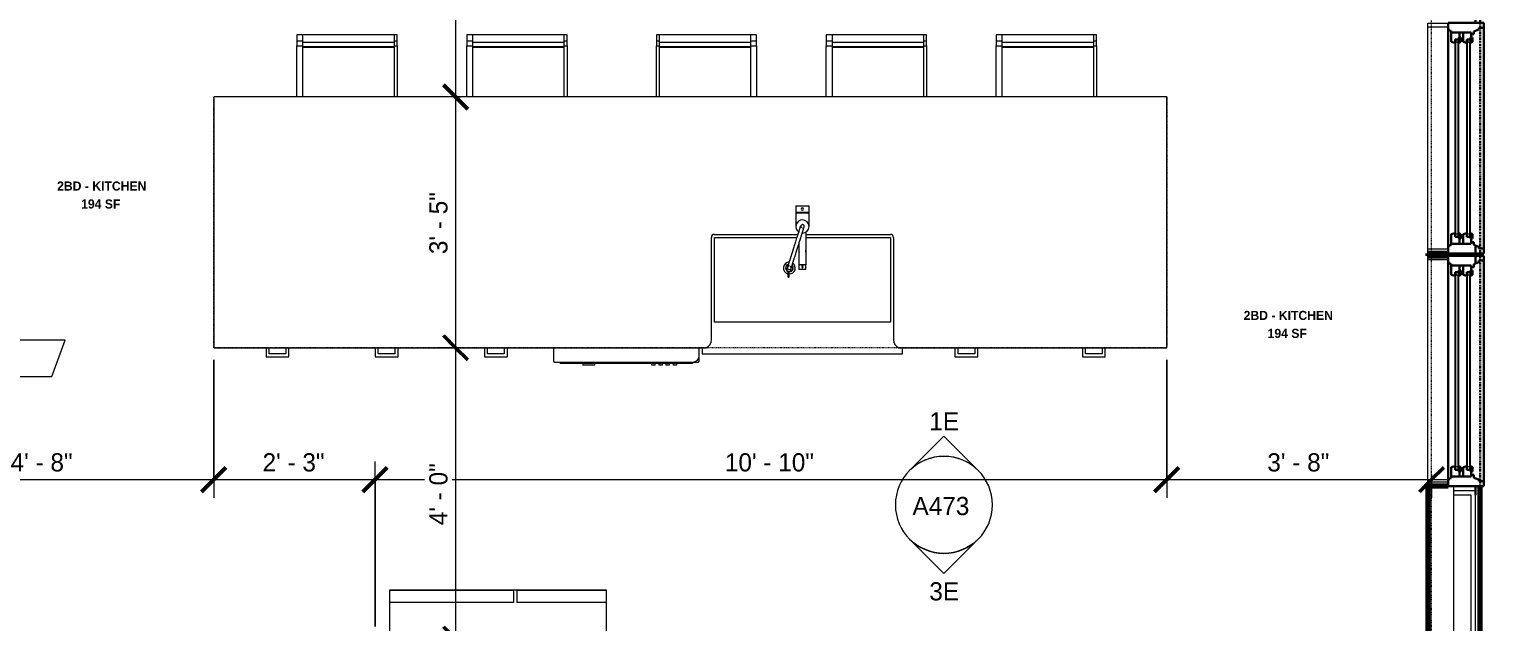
# Model space of a CAD drawing. Header units: inches. Extents: x 2071 to 4741, y -19 to 12114.
# Drawn here: x 4473.9 to 4713.6, y 10604.6 to 10702.4 of the extents above; entities that cross this region are included whole.
import ezdxf

# ---------------------------------------------------------------- set-up
doc = ezdxf.new("R2010")
doc.units = ezdxf.units.IN
doc.header["$MEASUREMENT"] = 0
doc.linetypes.add('Dash 3_32_', pattern=[0.1875, 0.09375, -0.09375])
doc.linetypes.add('Double Dash 3_8_', pattern=[1, 0.375, -0.125, 0.125, -0.125, 0.125, -0.125])
for name, color, linetype, lineweight in [('0-4', 10, 'Double Dash 3_8_', 30), ('0-6', 130, 'Continuous', 5), ('0-7', 50, 'Continuous', 9), ('A-ANNO-DIMS', 211, 'Continuous', 9), ('A-ANNO-DIMS-32', 211, 'Continuous', 9), ('A-AREA-IDEN', 2, 'Continuous', 9), ('A-DETL-1', 90, 'Dash 3_32_', 18), ('A-GLAZ-1', 10, 'Continuous', 30), ('A-GLAZ-2', 50, 'Continuous', 9), ('A-WALL', 113, 'Continuous', 18), ('A-WALL-1', 7, 'Continuous', 70), ('A-WALL-2', 250, 'Continuous', 18), ('A-WALL-IDEN', 211, 'Continuous', 9), ('C-PROP-LINE-1', 10, 'Double Dash 3_8_', 30), ('G-ANNO-SYMB-2', 111, 'Continuous', 9), ('I-FURN', 30, 'Continuous', 9), ('P-SANR-FIXT', 6, 'Continuous', 9), ('Q-CASE', 31, 'Continuous', 9), ('Q-SPCQ', 91, 'Continuous', 9)]:
    doc.layers.add(name, color=color, linetype=linetype, lineweight=lineweight)
doc.styles.add('Century Gothic', font='ufonts.com_century-gothic.ttf', dxfattribs={"height": 3})
doc.styles.add('Century Gothic_B_1', font='GOTHICB.TTF', dxfattribs={"height": 1.5})
doc.dimstyles.new('OD_1__HACK', dxfattribs={"dimscale": 12, "dimtxt": 3.132505, "dimasz": 0.333333, "dimexe": 0.25, "dimexo": 0.166667, "dimgap": 0.041667, "dimtad": 1, "dimdec": 0, "dimzin": 3, "dimdsep": 46, "dimlunit": 4, "dimtxsty": 'Century Gothic', "dimblk1": 'OBLIQUE', "dimblk2": 'OBLIQUE', "dimsah": 1, "dimcen": 0.09, "dimdle": 0.25, "dimazin": 0, "dimtfac": 1, "dimtdec": 4, "dimtix": 1, "dimtmove": 0, "dimatfit": 3, "dimfxl": 1, "dimtvp": 1, "dimtfill": 1, "dimfrac": 2, "dimtolj": 1, "dimtzin": 0, "dimarcsym": 2})

# ---------------------------------------------------------------- blocks, each defined once
blk = doc.blocks.new('Window-Double_Hung-Andersen-400_Series-Tilt_Wash - DOUBLE HUNG - COTTAGE - 1ST FLOOR-2889437-1ST FLOOR - 2BD B - ADA TYPE B')
at = {"layer": 'A-GLAZ-1'}
for p, q in [((-19.01, 0.94), (19.01, 0.94)), ((-19.01, -4.94), (-19.01, 0.94)), ((-17.67, 0.66), (-18, 0.94)), ((-17.67, 0.66), (-17.67, 0.44)), ((-17.67, 0.44), (-15.86, 0.44)), ((-17.42, -2.87), (-17.42, 0.44)), ((-15.86, 0.44), (-15.7, -0.19)), ((15.86, 0.44), (15.7, -0.19)), ((17.67, 0.44), (15.86, 0.44)), ((17.42, -2.87), (17.42, 0.44)), ((17.67, 0.66), (18, 0.94)), ((17.67, 0.66), (17.67, 0.44)), ((19.01, 0.94), (19.01, -4.94)), ((-17.42, -0.94), (-16.57, -0.94)), ((-17.42, -1.5), (-15.86, -1.5)), ((-16.57, -0.81), (-16.57, -1.16)), ((-15.7, -0.81), (-16.57, -0.81)), ((-15.86, -1.16), (-16.57, -1.16)), ((-16.29, -0.81), (-16.29, -0.19)), ((-15.7, -0.19), (-16.29, -0.19)), ((-16.29, -2.75), (-16.29, -2.13)), ((-15.7, -2.13), (-16.29, -2.13)), ((-15.86, -1.16), (-15.7, -0.81)), ((-15.86, -1.5), (-15.7, -2.13)), ((15.7, -0.19), (16.29, -0.19)), ((15.86, -1.16), (15.7, -0.81)), ((15.7, -0.81), (16.57, -0.81)), ((15.86, -1.5), (15.7, -2.13)), ((15.7, -2.13), (16.29, -2.13)), ((15.86, -1.16), (16.57, -1.16)), ((17.42, -1.5), (15.86, -1.5)), ((16.29, -0.81), (16.29, -0.19)), ((16.29, -2.75), (16.29, -2.13)), ((16.57, -0.81), (16.57, -1.16)), ((17.42, -0.94), (16.57, -0.94)), ((-19.01, -3.56), (-20.51, -3.56)), ((-18.2, -4.13), (-17.92, -4.13)), ((-18.2, -4.94), (-18.2, -4.13)), ((-17.92, -4.13), (-17.61, -3.31)), ((-17.61, -3.31), (-17.14, -3.31)), ((-17.42, -2.87), (-16.57, -2.87)), ((-17.14, -3.31), (-17.14, -2.87)), ((-16.57, -2.75), (-16.57, -3.09)), ((-15.7, -2.75), (-16.57, -2.75)), ((-15.86, -3.09), (-16.57, -3.09)), ((-15.86, -3.09), (-15.7, -2.75)), ((15.86, -3.09), (15.7, -2.75)), ((15.7, -2.75), (16.57, -2.75)), ((15.86, -3.09), (16.57, -3.09)), ((16.57, -2.75), (16.57, -3.09)), ((17.42, -2.87), (16.57, -2.87)), ((17.14, -3.31), (17.14, -2.87)), ((17.61, -3.31), (17.14, -3.31)), ((17.92, -4.13), (17.61, -3.31)), ((18.2, -4.13), (17.92, -4.13)), ((18.2, -4.94), (18.2, -4.13)), ((19.01, -3.56), (20.51, -3.56)), ((19.01, -4.94), (-19.01, -4.94))]:
    blk.add_line(p, q, dxfattribs=at)
at = {"layer": 'A-GLAZ-2'}
for p, q in [((-18.95, 4.31), (18.95, 4.31)), ((-18.95, 0.94), (-18.95, 4.31)), ((-18.32, 0.94), (-18.32, 4.31)), ((18.32, 0.94), (18.32, 4.31)), ((18.95, 4.31), (18.95, 0.94)), ((18.95, 0.94), (-18.95, 0.94)), ((-16.29, -0.31), (-15.7, -0.31)), ((-16.29, -0.69), (-15.7, -0.69)), ((-16.29, -2.25), (-15.7, -2.25)), ((-15.82, -0.69), (-15.82, -0.31)), ((-15.82, -2.63), (-15.82, -2.25)), ((-15.7, -0.19), (15.7, -0.19)), ((-15.7, -0.31), (15.7, -0.31)), ((-15.7, -0.69), (15.7, -0.69)), ((-15.7, -0.81), (15.7, -0.81)), ((-15.7, -2.13), (15.7, -2.13)), ((-15.7, -2.25), (15.7, -2.25)), ((16.29, -0.31), (15.7, -0.31)), ((16.29, -0.69), (15.7, -0.69)), ((16.29, -2.25), (15.7, -2.25)), ((15.82, -0.69), (15.82, -0.31)), ((15.82, -2.63), (15.82, -2.25)), ((-16.29, -2.63), (-15.7, -2.63)), ((-15.7, -2.63), (15.7, -2.63)), ((-15.7, -2.75), (15.7, -2.75)), ((16.29, -2.63), (15.7, -2.63))]:
    blk.add_line(p, q, dxfattribs=at)
blk = doc.blocks.new('Family - ___-2835903-1ST FLOOR - 2BD B - ADA TYPE B')
at = {"layer": 'C-PROP-LINE-1'}
blk.add_line((-2096.82, 10411.54), (-2096.82, 10822.49), dxfattribs=at)
blk = doc.blocks.new('CTR - 1st Phase - Shell_rvt-8-1ST FLOOR - 2BD B - ADA TYPE B')
at = {"layer": 'A-WALL-1'}
for p, q in [((-2102.07, 10665.39), (-2105.45, 10665.39)), ((-2105.45, 10665.39), (-2105.45, 10665.01)), ((-2105.45, 10665.01), (-2102.07, 10665.01)), ((-2096.82, 10665.01), (-2096.82, 10665.39)), ((-2102.07, 10626.99), (-2105.45, 10626.99)), ((-2105.45, 10626.99), (-2105.45, 10570.86)), ((-2096.82, 10511.41), (-2096.82, 10626.99))]:
    blk.add_line(p, q, dxfattribs=at)
at = {"layer": 'A-WALL-2'}
for p, q in [((-2105.45, 10665.39), (-2105.45, 10665.45)), ((-2105.45, 10664.95), (-2105.45, 10665.01)), ((-2101.14, 10665.01), (-2101.14, 10665.39)), ((-2105.45, 10626.99), (-2105.45, 10627.05)), ((-2101.14, 10626.24), (-2101.14, 10626.99)), ((-2097.57, 10626.24), (-2101.14, 10626.24)), ((-2101.14, 10625.49), (-2101.14, 10626.24)), ((-2098.32, 10625.49), (-2101.14, 10625.49)), ((-2101.14, 10570.86), (-2101.14, 10625.49)), ((-2098.32, 10570.86), (-2098.32, 10625.49)), ((-2097.57, 10512.16), (-2097.57, 10626.24))]:
    blk.add_line(p, q, dxfattribs=at)
at = {"layer": '0-4'}
blk.add_blockref('Family - ___-2835903-1ST FLOOR - 2BD B - ADA TYPE B', (0, 0), dxfattribs=at)
at = {"layer": '0-7', "rotation": 89.99999999999882}
for p in [(-2101.14, 10684.4), (-2101.14, 10646)]:
    blk.add_blockref('Window-Double_Hung-Andersen-400_Series-Tilt_Wash - DOUBLE HUNG - COTTAGE - 1ST FLOOR-2889437-1ST FLOOR - 2BD B - ADA TYPE B', p, dxfattribs=at)
blk = doc.blocks.new('Refrigerator_-_Side-by-Side_6047 - 36_ X 30_-345559-1ST FLOOR - 2BD B - ADA TYPE B')
at = {"layer": 'Q-SPCQ'}
for p, q in [((17.87, 14.42), (-17.88, 14.42)), ((-17.88, 14.42), (-17.88, -15.58)), ((17.87, -15.58), (17.87, 14.42)), ((-17.88, -13.58), (-3.13, -13.58)), ((-17.88, -13.58), (-17.88, -15.58)), ((-3.13, -15.58), (-3.13, -13.58)), ((-2.63, -13.58), (17.87, -13.58)), ((-2.63, -13.58), (-2.63, -15.58)), ((17.87, -15.58), (17.87, -13.58)), ((-17.88, -15.58), (17.87, -15.58)), ((-3.13, -15.58), (-17.88, -15.58)), ((17.87, -15.58), (-2.63, -15.58))]:
    blk.add_line(p, q, dxfattribs=at)
blk = doc.blocks.new('Dishwasher_15404 - 34_ counter-547918-1ST FLOOR - 2BD B - ADA TYPE B')
at = {"layer": 'Q-SPCQ'}
for p, q in [((25.8, 24), (24.5, 24)), ((26.68, 24), (25.8, 24)), ((26.87, 22.93), (26.87, 23.8)), ((26.87, 0.2), (26.87, 22.93)), ((26.87, 22.91), (27.12, 22.91)), ((27.12, 22.91), (27.12, 1.09)), ((27.37, 20.28), (27.12, 20.28)), ((27.12, 19.69), (27.37, 19.69)), ((27.37, 20.28), (27.37, 19.69)), ((27.37, 19.1), (27.12, 19.1)), ((27.12, 18.51), (27.37, 18.51)), ((27.37, 17.92), (27.12, 17.92)), ((27.12, 17.33), (27.37, 17.33)), ((27.37, 19.1), (27.37, 18.51)), ((27.37, 17.92), (27.37, 17.33)), ((27.37, 16.74), (27.12, 16.74)), ((27.12, 16.15), (27.37, 16.15)), ((27.37, 16.74), (27.37, 16.15)), ((27.37, 6.79), (27.12, 6.79)), ((27.12, 4.82), (27.37, 4.82)), ((27.37, 6.79), (27.37, 5.81)), ((27.37, 5.81), (27.37, 4.82)), ((26.87, 1.09), (27.12, 1.09)), ((24.5, 0), (26.68, 0))]:
    blk.add_line(p, q, dxfattribs=at)
for centre, radius, start, end in [((25.8, 22.93), 1.07, 360, 90), ((26.68, 23.8), 0.197, 0, 90), ((26.68, 0.2), 0.197, 270, 360), ((26.68, 0.2), 0.197, 285, 345)]:
    blk.add_arc(centre, radius, start, end, dxfattribs=at)
blk = doc.blocks.new('Bar_Stool_6722_1_ - Bar_Stool_6722_1_-1229311-1ST FLOOR - 2BD B - ADA TYPE B')
at = {"layer": 'I-FURN'}
for p, q in [((0, 1.78), (0, 10.22)), ((1, 2.03), (1, 10.22)), ((16, 10.22), (16, 2.03)), ((16.5, 10.22), (16.5, 1.78)), ((1, 1.78), (0, 1.78)), ((0, 1.78), (0, 0.98)), ((1, 0.98), (0, 0.98)), ((0, 0.98), (0, 0)), ((1, 1.91), (1, 2.03)), ((16, 2.03), (1, 2.03)), ((1, 1.24), (1, 1.91)), ((16, 1.91), (1, 1.91)), ((1, 0), (1, 1.24)), ((1, 1.24), (16, 1.24)), ((16, 2.03), (16, 1.91)), ((16, 1.91), (16, 1.24)), ((16.5, 1.78), (16, 1.78)), ((16, 1.24), (16, 0)), ((16.5, 0.98), (16, 0.98)), ((16.5, 0.98), (16.5, 1.78)), ((16.5, 0), (16.5, 0.98)), ((0, 0), (1, 0)), ((1, 0), (16, 0)), ((16, 0), (16.5, 0))]:
    blk.add_line(p, q, dxfattribs=at)
blk = doc.blocks.new('Bar_Stool_6722_1_ - Bar_Stool_6722_1_-1372833-1ST FLOOR - 2BD B - ADA TYPE B')
at = {"layer": 'I-FURN'}
for p, q in [((1, 0), (0, 0)), ((0, 0), (0, -0.98)), ((0, -0.98), (1, -0.98)), ((0, -0.98), (0, -1.78)), ((0, -1.78), (1, -1.78)), ((0, -10.22), (0, -1.78)), ((1, -1.24), (1, 0)), ((16, 0), (1, 0)), ((1, -1.91), (1, -1.24)), ((16, -1.24), (1, -1.24)), ((1, -1.91), (16, -1.91)), ((1, -2.03), (1, -1.91)), ((1, -10.22), (1, -2.03)), ((1, -2.03), (16, -2.03)), ((16.5, 0), (16, 0)), ((16, 0), (16, -1.24)), ((16, -0.98), (16.5, -0.98)), ((16, -1.24), (16, -1.91)), ((16, -1.78), (16.5, -1.78)), ((16, -1.91), (16, -2.03)), ((16, -2.03), (16, -10.22)), ((16.5, -0.98), (16.5, 0)), ((16.5, -1.78), (16.5, -0.98)), ((16.5, -1.78), (16.5, -10.22))]:
    blk.add_line(p, q, dxfattribs=at)
blk = doc.blocks.new('Base Cabinet 3 Drawer 230 - Base Cabinet 3 Drawer 230 21_-2578998-1ST FLOOR - 2BD B - ADA TYPE B')
at = {"layer": 'Q-CASE'}
for p, q in [((2.61, 25.5), (-1.14, 25.5)), ((-1.14, 25.5), (-1.14, 24)), ((-0.64, 24), (-0.64, 25)), ((-0.64, 25), (2.11, 25)), ((2.11, 25), (2.11, 24)), ((2.61, 24), (2.61, 25.5))]:
    blk.add_line(p, q, dxfattribs=at)
blk = doc.blocks.new('Base Cabinet 3 Drawer 230 - Base Cabinet 3 Drawer 230 18_-2554959-1ST FLOOR - 2BD B - ADA TYPE B')
at = {"layer": 'Q-CASE'}
for p, q in [((-1.14, -24), (-1.14, -25.5)), ((-1.14, -25.5), (2.61, -25.5)), ((-0.64, -25), (-0.64, -24)), ((2.11, -25), (-0.64, -25)), ((2.11, -24), (2.11, -25)), ((2.61, -25.5), (2.61, -24))]:
    blk.add_line(p, q, dxfattribs=at)
blk = doc.blocks.new('Base Cabinet 4 Drawer 254 - Base Cabinet 4 Drawer 254 18_-2579089-1ST FLOOR - 2BD B - ADA TYPE B')
at = {"layer": 'Q-CASE'}
for p, q in [((2.61, 25.5), (-1.14, 25.5)), ((-1.14, 25.5), (-1.14, 24)), ((-0.64, 24), (-0.64, 25)), ((-0.64, 25), (2.11, 25)), ((2.11, 25), (2.11, 24)), ((2.61, 24), (2.61, 25.5))]:
    blk.add_line(p, q, dxfattribs=at)
blk = doc.blocks.new('kitchen_faucet_14143 - kitchen_faucet_14143-2965259-1ST FLOOR - 2BD B - ADA TYPE B')
at = {"layer": 'P-SANR-FIXT'}
for p, q in [((-7.58, 2.4), (-8.24, 2.4)), ((-7.23, 2.59), (-6.81, 2.46)), ((-8.24, 2.2), (-7.58, 2.2)), ((-6.99, 1.91), (-7.41, 2.04)), ((-6.3, 0.57), (-7.09, 0.57)), ((-7.09, -0.57), (-7.09, 0.57)), ((-2.84, 0.59), (-6.3, 0.59)), ((-6.3, 0.3), (-6.3, 0.59)), ((-6.3, 0.29), (-6.3, 0.15)), ((-6.3, 0.15), (-6.3, 0.29)), ((-6.3, 0.15), (-6.3, -0.15)), ((-6.3, -0.15), (-6.3, 0.15)), ((-3.97, 0.59), (-4.89, 0.59)), ((-0.9, 0.59), (-0.93, 0.59)), ((2.26, 1.08), (0, 1.08)), ((2.34, 1.02), (2.1, 1.02)), ((2.26, 1.08), (2.26, -1.08)), ((3.44, 1.08), (2.34, 1.08)), ((2.34, -1.08), (2.34, 1.08)), ((3.44, 1.08), (3.44, -1.08)), ((-7.09, -0.57), (-6.3, -0.57)), ((-6.3, -0.15), (-6.3, -0.29)), ((-6.3, -0.29), (-6.3, -0.15)), ((-6.3, -0.59), (-6.3, -0.3)), ((-6.3, -0.59), (-0.9, -0.59)), ((-4.89, -0.59), (-3.97, -0.59)), ((0, -1.08), (2.26, -1.08)), ((2.1, -1.02), (2.34, -1.02)), ((2.34, -1.08), (3.44, -1.08))]:
    blk.add_line(p, q, dxfattribs=at)
at = {"layer": 'P-SANR-FIXT', "flags": 128}
for points in [[(-6.52, 2.15), (-6.53, 2.23), (-6.56, 2.3), (-6.61, 2.36), (-6.67, 2.41), (-6.74, 2.44), (-6.82, 2.45), (-6.9, 2.44), (-6.97, 2.41), (-7.03, 2.36), (-7.08, 2.3), (-7.1, 2.23), (-7.11, 2.15)], [(-6.73, 2.43), (-6.73, 2.43), (-6.73, 2.43), (-6.73, 2.43), (-6.72, 2.43), (-6.72, 2.43), (-6.72, 2.43), (-6.71, 2.43), (-6.71, 2.43), (-6.7, 2.42), (-6.69, 2.42), (-6.68, 2.42), (-6.53, 2.37), (-6.52, 2.37), (-6.5, 2.36), (-6.48, 2.35), (-6.46, 2.35), (-6.44, 2.34), (-6.42, 2.33), (-6.39, 2.33), (-6.37, 2.32), (-6.34, 2.31), (-6.32, 2.3), (-6.29, 2.3), (-6.27, 2.29), (-6.24, 2.28), (-6.21, 2.27), (-6.18, 2.26), (-6.15, 2.25), (-6.12, 2.24), (-6.09, 2.23), (-6.06, 2.22), (-6.03, 2.21), (-5.99, 2.2), (-5.96, 2.19), (-5.92, 2.18), (-5.89, 2.17), (-5.85, 2.16), (-5.81, 2.14), (-5.78, 2.13), (-5.74, 2.12), (-5.7, 2.11), (-5.66, 2.1), (-5.62, 2.08), (-5.58, 2.07), (-5.53, 2.06), (-5.49, 2.04), (-5.45, 2.03), (-5.4, 2.01), (-5.36, 2), (-5.31, 1.99), (-5.27, 1.97), (-5.22, 1.96), (-5.17, 1.94), (-5.12, 1.93), (-5.07, 1.91), (-5.02, 1.9), (-4.97, 1.88), (-4.92, 1.86), (-4.87, 1.85), (-4.82, 1.83), (-4.77, 1.81), (-4.71, 1.8), (-4.66, 1.78), (-4.61, 1.76), (-4.55, 1.75), (-4.5, 1.73), (-4.44, 1.71), (-4.39, 1.69), (-4.33, 1.68), (-4.27, 1.66), (-4.22, 1.64), (-4.16, 1.62), (-4.1, 1.6), (-4.04, 1.59), (-3.99, 1.57), (-3.93, 1.55), (-3.87, 1.53), (-3.81, 1.51), (-3.75, 1.49), (-3.69, 1.47), (-3.63, 1.46), (-3.57, 1.44), (-3.51, 1.42), (-3.45, 1.4), (-3.39, 1.38), (-3.33, 1.36), (-3.27, 1.34), (-3.21, 1.32), (-3.15, 1.31), (-3.09, 1.29), (-3.03, 1.27), (-2.97, 1.25), (-2.92, 1.23), (-2.86, 1.21), (-2.8, 1.19), (-2.74, 1.17), (-2.68, 1.16), (-2.62, 1.14), (-2.56, 1.12), (-2.51, 1.1), (-1.88, 0.9), (-1.83, 0.89), (-1.78, 0.87), (-1.73, 0.85), (-1.67, 0.84), (-1.62, 0.82), (-1.4, 0.75), (-1.35, 0.74), (-1.3, 0.72), (-1.26, 0.71), (-1.21, 0.69), (-1.17, 0.68), (-1.12, 0.66), (-1.08, 0.65), (-1.04, 0.64), (-1, 0.62), (-0.96, 0.61), (-0.92, 0.6), (-0.88, 0.59), (-0.84, 0.57), (-0.8, 0.56), (-0.76, 0.55), (-0.73, 0.54), (-0.69, 0.53), (-0.66, 0.52), (-0.62, 0.51), (-0.59, 0.5), (-0.56, 0.49), (-0.52, 0.47), (-0.49, 0.47), (-0.46, 0.46), (-0.43, 0.45), (-0.4, 0.44), (-0.38, 0.43), (-0.35, 0.42), (-0.32, 0.41), (-0.3, 0.4), (-0.27, 0.4), (-0.25, 0.39), (-0.22, 0.38), (-0.2, 0.37), (-0.18, 0.37), (-0.16, 0.36), (-0.14, 0.35), (-0.12, 0.35), (-0.1, 0.34), (-0.08, 0.34), (-0.06, 0.33), (-0.05, 0.32), (-0.03, 0.32), (-0.02, 0.32), (0, 0.31), (0.01, 0.31), (0.02, 0.3), (0.03, 0.3), (0.04, 0.3), (0.05, 0.29), (0.06, 0.29), (0.07, 0.29), (0.08, 0.28), (0.09, 0.28), (0.09, 0.28), (0.1, 0.28), (0.1, 0.28), (0.11, 0.28), (0.11, 0.28), (0.11, 0.27), (0.11, 0.27), (0.11, 0.27)], [(-7.11, 2.15), (-7.1, 2.08), (-7.08, 2), (-7.03, 1.94), (-6.97, 1.9), (-6.9, 1.87), (-6.82, 1.86), (-6.74, 1.87), (-6.67, 1.9), (-6.61, 1.94), (-6.59, 1.97)], [(-6.91, 1.87), (-6.91, 1.87), (-6.91, 1.87), (-6.9, 1.87), (-6.9, 1.87), (-6.9, 1.87), (-6.89, 1.87), (-6.89, 1.86), (-6.88, 1.86), (-6.88, 1.86), (-6.87, 1.86), (-6.86, 1.86), (-6.71, 1.81), (-6.69, 1.8), (-6.68, 1.8), (-6.51, 1.75), (-6.49, 1.74), (-6.46, 1.73), (-6.43, 1.72), (-6.41, 1.71), (-6.38, 1.7), (-6.35, 1.69), (-6.32, 1.68), (-6.29, 1.67), (-6.26, 1.66), (-6.22, 1.65), (-6.19, 1.64), (-6.16, 1.63), (-6.12, 1.62), (-6.09, 1.61), (-6.05, 1.6), (-6.01, 1.59), (-5.98, 1.58), (-5.94, 1.56), (-5.9, 1.55), (-5.86, 1.54), (-5.82, 1.53), (-5.78, 1.51), (-5.74, 1.5), (-5.69, 1.49), (-5.65, 1.47), (-5.61, 1.46), (-5.56, 1.45), (-5.52, 1.43), (-5.47, 1.42), (-5.42, 1.4), (-5.38, 1.39), (-5.33, 1.37), (-5.28, 1.36), (-5.23, 1.34), (-5.18, 1.33), (-4.48, 1.1), (-4.42, 1.09), (-4.36, 1.07), (-4.31, 1.05), (-4.25, 1.03), (-4.19, 1.01), (-4.13, 0.99), (-4.07, 0.98), (-4.02, 0.96), (-3.96, 0.94), (-3.9, 0.92), (-3.84, 0.9), (-3.78, 0.88), (-3.72, 0.86), (-3.66, 0.85), (-3.6, 0.83), (-3.54, 0.81), (-3.48, 0.79), (-3.42, 0.77), (-3.36, 0.75), (-3.3, 0.73), (-3.24, 0.71), (-3.18, 0.69), (-3.12, 0.68), (-3.06, 0.66), (-3, 0.64), (-2.94, 0.62), (-2.88, 0.6), (-2.83, 0.58), (-2.77, 0.56), (-2.71, 0.55), (-2.65, 0.53), (-2.03, 0.33), (-1.98, 0.32), (-1.93, 0.3), (-1.88, 0.28), (-1.83, 0.27), (-1.78, 0.25), (-1.54, 0.18), (-1.49, 0.16), (-1.45, 0.15), (-1.4, 0.13), (-1.36, 0.12), (-1.31, 0.1), (-1.27, 0.09), (-1.23, 0.08), (-1.18, 0.06), (-1.14, 0.05), (-1.1, 0.04), (-1.06, 0.03), (-1.03, 0.01), (-0.99, 0), (-0.95, -0.01), (-0.91, -0.02), (-0.88, -0.03), (-0.84, -0.04), (-0.81, -0.05), (-0.77, -0.07), (-0.74, -0.08), (-0.71, -0.09), (-0.68, -0.1), (-0.65, -0.11), (-0.62, -0.11), (-0.59, -0.12), (-0.56, -0.13), (-0.53, -0.14), (-0.51, -0.15), (-0.48, -0.16), (-0.45, -0.17), (-0.43, -0.17), (-0.41, -0.18), (-0.38, -0.19), (-0.36, -0.2), (-0.34, -0.2), (-0.32, -0.21), (-0.3, -0.21), (-0.28, -0.22), (-0.26, -0.23), (-0.25, -0.23), (-0.23, -0.24), (-0.21, -0.24), (-0.2, -0.25), (-0.18, -0.25), (-0.17, -0.26), (-0.16, -0.26), (-0.15, -0.26), (-0.14, -0.27), (-0.13, -0.27), (-0.12, -0.27), (-0.11, -0.28), (-0.1, -0.28), (-0.09, -0.28), (-0.09, -0.28), (-0.08, -0.28), (-0.08, -0.29), (-0.07, -0.29), (-0.07, -0.29), (-0.07, -0.29), (-0.07, -0.29), (-0.06, -0.29), (-0.06, -0.29)], [(0.27, -0.18), (0.3, -0.11), (0.32, -0.03), (0.31, 0.04), (0.29, 0.12), (0.25, 0.18), (0.19, 0.23), (0.13, 0.27), (0.05, 0.29), (-0.03, 0.28), (-0.1, 0.26), (-0.17, 0.22), (-0.22, 0.16)], [(-0.27, -0.02), (-0.27, -0.06), (-0.24, -0.13), (-0.2, -0.2), (-0.15, -0.25), (-0.08, -0.28), (0, -0.3), (0.08, -0.3), (0.15, -0.28), (0.21, -0.23), (0.27, -0.18)]]:
    blk.add_lwpolyline(points, dxfattribs=at)
at = {"layer": 'P-SANR-FIXT'}
for centre, radius, start, end in [((-6.83, 2.16), 0.984, 0, 166.1547), ((-6.83, 2.16), 0.63, 10.1899, 180), ((-6.83, 2.16), 0.591, 132.8835, 180), ((-6.83, 2.16), 0.591, 12.1323, 132.8835), ((-6.83, 2.16), 0.984, 177.3509, 180), ((-6.83, 2.16), 0.984, 180, 324.7572), ((-6.83, 2.16), 0.63, 180, 314.2219), ((-6.83, 2.16), 0.591, 180, 191.3603), ((-6.83, 2.16), 0.591, 191.3603, 311.9843), ((-6.69, 0), 0.118, 0, 180), ((0, 0), 1.08, 178.2378, 180), ((0, 0), 1.08, 0, 147.1418), ((2.88, 0), 0.197, 360, 180), ((-6.69, 0), 0.118, 180, 360), ((0, 0), 1.08, 180, 360), ((2.88, 0), 0.197, 180, 360)]:
    blk.add_arc(centre, radius, start, end, dxfattribs=at)
for centre, major_axis, ratio, start_param, end_param in [((-8.24, 2.3), (0, 0.0984), 0.984808, 4.712389, 7.853982), ((-8.24, 2.3), (0, 0.0984), 0.984808, 1.570796, 4.712389), ((-3.97, 0), (0, 0.591), 0.906308, 6.104473, 6.736574), ((-3.97, 0), (0, 0.591), 0.906308, 2.688204, 3.320305)]:
    blk.add_ellipse(centre, major_axis=major_axis, ratio=ratio, start_param=start_param, end_param=end_param, dxfattribs=at)
blk = doc.blocks.new('Elevation - Filled Arrow-152140-1ST FLOOR - 2BD B - ADA TYPE B')
at = {"layer": 'G-ANNO-SYMB-2'}
for start, end in [(360, 180), (180, 360)]:
    blk.add_arc((0, 0), 0.25, start, end, dxfattribs=at)
blk = doc.blocks.new('Elevation - Filled Arrow-151867-1ST FLOOR - 2BD B - ADA TYPE B')
at = {"layer": 'G-ANNO-SYMB-2'}
for p, q in [((0, 0.3536), (-0.1768, 0.1768)), ((0.1768, 0.1768), (0, 0.3536))]:
    blk.add_line(p, q, dxfattribs=at)
blk.add_arc((0, 0), 0.25, 45, 135, dxfattribs=at)
blk = doc.blocks.new('DIMBLOCK113-1ST FLOOR - 2BD B - ADA TYPE B')
at = {"layer": 'A-ANNO-DIMS-32'}
for p, q in [((4504.32, 10647.83), (4504.32, 10625.09)), ((4504.32, 10628.09), (4504.32, 10647.83)), ((4447.89, 10628.92), (4447.89, 10625.09)), ((4447.89, 10628.09), (4447.89, 10628.92)), ((4447.89, 10628.09), (4504.32, 10628.09))]:
    blk.add_line(p, q, dxfattribs=at)
at = {"layer": 'A-ANNO-DIMS-32', "lineweight": 50}
for p, q in [((4447.89, 10628.09), (4445.89, 10626.09)), ((4447.89, 10628.09), (4449.89, 10630.09)), ((4504.32, 10628.09), (4502.32, 10626.09)), ((4504.32, 10628.09), (4506.32, 10630.09))]:
    blk.add_line(p, q, dxfattribs=at)
at = {"layer": 'A-ANNO-DIMS-32', "color": 0, "insert": (4470.86, 10632.43), "char_height": 3, "width": 12.5897, "attachment_point": 1, "line_spacing_factor": 0.984502, "style": 'Century Gothic', "bg_fill": 3, "box_fill_scale": 1.25, "bg_fill_color": 256, "bg_fill_true_color": 13158600, "bg_fill_transparency": 0}
blk.add_mtext('4\' - 8"', dxfattribs=at)
blk = doc.blocks.new('_Oblique')
at = {"color": 0, "linetype": 'ByBlock', "lineweight": -2}
blk.add_line((-0.5, -0.5), (0.5, 0.5), dxfattribs=at)
blk = doc.blocks.new('DIMBLOCK114-1ST FLOOR - 2BD B - ADA TYPE B')
at = {"layer": 'A-ANNO-DIMS-32'}
for p, q in [((4504.32, 10647.83), (4504.32, 10625.09)), ((4504.32, 10628.09), (4504.32, 10647.83)), ((4530.9, 10603.83), (4530.9, 10631.09)), ((4504.32, 10628.09), (4530.9, 10628.09)), ((4530.9, 10628.09), (4530.9, 10603.83))]:
    blk.add_line(p, q, dxfattribs=at)
at = {"layer": 'A-ANNO-DIMS-32', "lineweight": 50}
for p, q in [((4504.32, 10628.09), (4502.32, 10626.09)), ((4504.32, 10628.09), (4506.32, 10630.09)), ((4530.9, 10628.09), (4528.9, 10626.09)), ((4530.9, 10628.09), (4532.9, 10630.09))]:
    blk.add_line(p, q, dxfattribs=at)
at = {"layer": 'A-ANNO-DIMS-32', "color": 0, "insert": (4512.37, 10632.43), "char_height": 3, "width": 12.5897, "attachment_point": 1, "line_spacing_factor": 0.984502, "style": 'Century Gothic', "bg_fill": 3, "box_fill_scale": 1.25, "bg_fill_color": 256, "bg_fill_true_color": 13158600, "bg_fill_transparency": 0}
blk.add_mtext('2\' - 3"', dxfattribs=at)
blk = doc.blocks.new('DIMBLOCK115-1ST FLOOR - 2BD B - ADA TYPE B')
at = {"layer": 'A-ANNO-DIMS-32'}
for p, q in [((4661.34, 10647.83), (4661.34, 10625.09)), ((4661.34, 10628.09), (4661.34, 10647.83)), ((4530.9, 10603.83), (4530.9, 10631.09)), ((4530.9, 10628.09), (4661.34, 10628.09)), ((4530.9, 10628.09), (4530.9, 10603.83))]:
    blk.add_line(p, q, dxfattribs=at)
at = {"layer": 'A-ANNO-DIMS-32', "lineweight": 50}
for p, q in [((4530.9, 10628.09), (4528.9, 10626.09)), ((4530.9, 10628.09), (4532.9, 10630.09)), ((4661.34, 10628.09), (4659.34, 10626.09)), ((4661.34, 10628.09), (4663.34, 10630.09))]:
    blk.add_line(p, q, dxfattribs=at)
at = {"layer": 'A-ANNO-DIMS-32', "color": 0, "insert": (4588.54, 10632.43), "char_height": 3, "width": 18.1984, "attachment_point": 1, "line_spacing_factor": 0.984502, "style": 'Century Gothic', "bg_fill": 3, "box_fill_scale": 1.25, "bg_fill_color": 256, "bg_fill_true_color": 13158600, "bg_fill_transparency": 0}
blk.add_mtext('10\' - 10"', dxfattribs=at)
blk = doc.blocks.new('DIMBLOCK116-1ST FLOOR - 2BD B - ADA TYPE B')
at = {"layer": 'A-ANNO-DIMS-32'}
for p, q in [((4661.34, 10647.83), (4661.34, 10625.09)), ((4661.34, 10628.09), (4661.34, 10647.83)), ((4661.34, 10628.09), (4707.97, 10628.09)), ((4704.97, 10628.92), (4704.97, 10625.09)), ((4704.97, 10628.09), (4704.97, 10628.92))]:
    blk.add_line(p, q, dxfattribs=at)
at = {"layer": 'A-ANNO-DIMS-32', "lineweight": 50}
for p, q in [((4661.34, 10628.09), (4659.34, 10626.09)), ((4661.34, 10628.09), (4663.34, 10630.09)), ((4704.97, 10628.09), (4702.97, 10626.09)), ((4704.97, 10628.09), (4706.97, 10630.09))]:
    blk.add_line(p, q, dxfattribs=at)
at = {"layer": 'A-ANNO-DIMS-32', "color": 0, "insert": (4677.91, 10632.43), "char_height": 3, "width": 12.5897, "attachment_point": 1, "line_spacing_factor": 0.984502, "style": 'Century Gothic', "bg_fill": 3, "box_fill_scale": 1.25, "bg_fill_color": 256, "bg_fill_true_color": 13158600, "bg_fill_transparency": 0}
blk.add_mtext('3\' - 8"', dxfattribs=at)
blk = doc.blocks.new('DIMBLOCK119-1ST FLOOR - 2BD B - ADA TYPE B')
at = {"layer": 'A-ANNO-DIMS-32'}
for p, q in [((4544.18, 10817.49), (4544.18, 10691.2)), ((4545.01, 10814.49), (4541.18, 10814.49)), ((4544.18, 10814.49), (4545.01, 10814.49)), ((4545.01, 10691.2), (4541.18, 10691.2)), ((4544.18, 10691.2), (4545.01, 10691.2))]:
    blk.add_line(p, q, dxfattribs=at)
at = {"layer": 'A-ANNO-DIMS-32', "lineweight": 50}
for p, q in [((4544.18, 10814.49), (4542.18, 10816.49)), ((4544.18, 10814.49), (4546.18, 10812.49)), ((4544.18, 10691.2), (4542.18, 10693.2)), ((4544.18, 10691.2), (4546.18, 10689.2))]:
    blk.add_line(p, q, dxfattribs=at)
at = {"layer": 'A-ANNO-DIMS-32', "color": 0, "insert": (4539.84, 10746.43), "char_height": 3, "width": 15.394, "attachment_point": 1, "rotation": 90, "line_spacing_factor": 0.984502, "style": 'Century Gothic', "bg_fill": 3, "box_fill_scale": 1.25, "bg_fill_color": 256, "bg_fill_true_color": 13158600, "bg_fill_transparency": 0}
blk.add_mtext('10\' - 3"', dxfattribs=at)
blk = doc.blocks.new('DIMBLOCK120-1ST FLOOR - 2BD B - ADA TYPE B')
at = {"layer": 'A-ANNO-DIMS-32', "lineweight": 50}
for p, q in [((4544.18, 10691.2), (4542.18, 10693.2)), ((4544.18, 10691.2), (4546.18, 10689.2)), ((4544.18, 10649.83), (4542.18, 10651.83)), ((4544.18, 10649.83), (4546.18, 10647.83))]:
    blk.add_line(p, q, dxfattribs=at)
at = {"layer": 'A-ANNO-DIMS-32'}
for p, q in [((4545.01, 10691.2), (4541.18, 10691.2)), ((4544.18, 10691.2), (4544.18, 10649.83)), ((4544.18, 10691.2), (4545.01, 10691.2)), ((4545.01, 10649.83), (4541.18, 10649.83)), ((4544.18, 10649.83), (4545.01, 10649.83))]:
    blk.add_line(p, q, dxfattribs=at)
at = {"layer": 'A-ANNO-DIMS-32', "color": 0, "insert": (4539.84, 10665.27), "char_height": 3, "width": 12.5897, "attachment_point": 1, "rotation": 90, "line_spacing_factor": 0.984502, "style": 'Century Gothic', "bg_fill": 3, "box_fill_scale": 1.25, "bg_fill_color": 256, "bg_fill_true_color": 13158600, "bg_fill_transparency": 0}
blk.add_mtext('3\' - 5"', dxfattribs=at)
blk = doc.blocks.new('DIMBLOCK121-1ST FLOOR - 2BD B - ADA TYPE B')
at = {"layer": 'A-ANNO-DIMS-32', "lineweight": 50}
for p, q in [((4544.18, 10649.83), (4542.18, 10651.83)), ((4544.18, 10649.83), (4546.18, 10647.83)), ((4544.18, 10601.78), (4542.18, 10603.78)), ((4544.18, 10601.78), (4546.18, 10599.78))]:
    blk.add_line(p, q, dxfattribs=at)
at = {"layer": 'A-ANNO-DIMS-32'}
for p, q in [((4545.01, 10649.83), (4541.18, 10649.83)), ((4544.18, 10649.83), (4544.18, 10601.78)), ((4544.18, 10649.83), (4545.01, 10649.83)), ((4567.28, 10601.78), (4541.18, 10601.78)), ((4544.18, 10601.78), (4567.28, 10601.78))]:
    blk.add_line(p, q, dxfattribs=at)
at = {"layer": 'A-ANNO-DIMS-32', "color": 0, "insert": (4539.84, 10620.56), "char_height": 3, "width": 12.5897, "attachment_point": 1, "rotation": 90, "line_spacing_factor": 0.984502, "style": 'Century Gothic', "bg_fill": 3, "box_fill_scale": 1.25, "bg_fill_color": 256, "bg_fill_true_color": 13158600, "bg_fill_transparency": 0}
blk.add_mtext('4\' - 0"', dxfattribs=at)
blk = doc.blocks.new('Wall Tag - ONE-2663183-1ST FLOOR - 2BD B - ADA TYPE B')
at = {"layer": 'A-WALL-IDEN'}
for p, q in [((-0.3561, 0.0937), (-0.4244, -0.0937)), ((0.4244, 0.0937), (-0.3561, 0.0937)), ((0.3561, -0.0937), (0.4244, 0.0937)), ((-0.4244, -0.0937), (0.3561, -0.0937))]:
    blk.add_line(p, q, dxfattribs=at)

msp = doc.modelspace()

# ---------------------------------------------------------------- linework, layer by layer
at = {"layer": 'A-DETL-1'}
for p, q in [((4704.97, 10415.79), (4704.97, 10814.49)), ((4504.32, 10649.83), (4504.32, 10691.2)), ((4661.34, 10691.2), (4504.32, 10691.2)), ((4661.34, 10691.2), (4661.34, 10649.83)), ((4661.34, 10649.83), (4504.32, 10649.83))]:
    msp.add_line(p, q, dxfattribs=at)
at = {"layer": 'A-WALL'}
for p, q in [((4661.34, 10691.2), (4504.32, 10691.2)), ((4504.32, 10691.2), (4504.32, 10649.83)), ((4661.34, 10649.83), (4661.34, 10691.2)), ((4586.82, 10668.52), (4600.61, 10668.52)), ((4601.91, 10668.52), (4615.82, 10668.52)), ((4586.32, 10651.18), (4586.32, 10668.02)), ((4616.32, 10668.02), (4616.32, 10651.18)), ((4504.32, 10649.83), (4585.48, 10649.83)), ((4617.16, 10649.83), (4661.34, 10649.83))]:
    msp.add_line(p, q, dxfattribs=at)
for centre, radius, start, end in [((4586.82, 10668.02), 0.5, 90, 180), ((4615.82, 10668.02), 0.5, 0, 90), ((4584.82, 10651.18), 1.5, 296.0911, 0), ((4617.82, 10651.18), 1.5, 180, 243.9089)]:
    msp.add_arc(centre, radius, start, end, dxfattribs=at)
at = {"layer": 'P-SANR-FIXT'}
for p, q in [((4586.82, 10668.02), (4600.45, 10668.02)), ((4586.82, 10654.07), (4586.82, 10668.02)), ((4601.91, 10668.02), (4615.82, 10668.02)), ((4615.82, 10668.02), (4615.82, 10654.07)), ((4615.82, 10654.07), (4586.82, 10654.07)), ((4584.82, 10649.83), (4584.82, 10648.82)), ((4617.82, 10648.82), (4617.82, 10649.83)), ((4584.82, 10648.82), (4617.82, 10648.82))]:
    msp.add_line(p, q, dxfattribs=at)

# ---------------------------------------------------------------- block references
at = {"layer": '0-6'}
msp.add_blockref('CTR - 1st Phase - Shell_rvt-8-1ST FLOOR - 2BD B - ADA TYPE B', (6809.79, 0), dxfattribs=at)
at = {"layer": 'G-ANNO-SYMB-2', "xscale": 31.99999999999999, "yscale": 31.99999999999999, "zscale": 31.99999999999999}
for name in ['Elevation - Filled Arrow-151867-1ST FLOOR - 2BD B - ADA TYPE B', 'Elevation - Filled Arrow-152140-1ST FLOOR - 2BD B - ADA TYPE B']:
    msp.add_blockref(name, (4624.63, 10623.92), dxfattribs=at)
at = {"layer": 'G-ANNO-SYMB-2', "extrusion": (0, 0, -1), "xscale": 31.99999999999999, "yscale": 31.99999999999999, "zscale": 31.99999999999999, "rotation": 180}
msp.add_blockref('Elevation - Filled Arrow-151867-1ST FLOOR - 2BD B - ADA TYPE B', (-4624.63, 10623.92), dxfattribs=at)
at = {"layer": 'I-FURN'}
for p in [(4518.03, 10701.42), (4546.03, 10701.42), (4605.25, 10701.42), (4633.25, 10701.42)]:
    msp.add_blockref('Bar_Stool_6722_1_ - Bar_Stool_6722_1_-1372833-1ST FLOOR - 2BD B - ADA TYPE B', p, dxfattribs=at)
at = {"layer": 'I-FURN', "rotation": 180}
msp.add_blockref('Bar_Stool_6722_1_ - Bar_Stool_6722_1_-1229311-1ST FLOOR - 2BD B - ADA TYPE B', (4593.75, 10701.42), dxfattribs=at)
at = {"layer": 'P-SANR-FIXT', "rotation": 89.99999999998583}
msp.add_blockref('kitchen_faucet_14143 - kitchen_faucet_14143-2965259-1ST FLOOR - 2BD B - ADA TYPE B', (4601.32, 10669.82), dxfattribs=at)
at = {"layer": 'Q-CASE'}
for p in [(4514.08, 10673.83), (4532.08, 10673.83)]:
    msp.add_blockref('Base Cabinet 3 Drawer 230 - Base Cabinet 3 Drawer 230 18_-2554959-1ST FLOOR - 2BD B - ADA TYPE B', p, dxfattribs=at)
at = {"layer": 'Q-CASE', "rotation": 180}
for name, p in [('Base Cabinet 4 Drawer 254 - Base Cabinet 4 Drawer 254 18_-2579089-1ST FLOOR - 2BD B - ADA TYPE B', (4551.56, 10673.83)), ('Base Cabinet 3 Drawer 230 - Base Cabinet 3 Drawer 230 21_-2578998-1ST FLOOR - 2BD B - ADA TYPE B', (4629.06, 10673.83)), ('Base Cabinet 3 Drawer 230 - Base Cabinet 3 Drawer 230 21_-2578998-1ST FLOOR - 2BD B - ADA TYPE B', (4650.06, 10673.83))]:
    msp.add_blockref(name, p, dxfattribs=at)
at = {"layer": 'Q-SPCQ'}
for name, p, rotation in [('Dishwasher_15404 - 34_ counter-547918-1ST FLOOR - 2BD B - ADA TYPE B', (4560.32, 10674.33), 269.9999999998915), ('Refrigerator_-_Side-by-Side_6047 - 36_ X 30_-345559-1ST FLOOR - 2BD B - ADA TYPE B', (4551.15, 10594.25), 180)]:
    msp.add_blockref(name, p, dxfattribs=dict(at, rotation=rotation))

# ---------------------------------------------------------------- texts
at = {"layer": 'A-AREA-IDEN', "char_height": 1.5, "attachment_point": 1, "style": 'Century Gothic_B_1'}
for s, insert, width in [('2BD - KITCHEN', (4478.52, 10677.25), 16.665), ('194 SF', (4482.48, 10674.29), 7.07), ('2BD - KITCHEN', (4674.01, 10655.91), 16.665), ('194 SF', (4677.96, 10652.95), 7.07)]:
    msp.add_mtext(s, dxfattribs=dict(at, insert=insert, width=width))
at = {"layer": 'G-ANNO-SYMB-2', "char_height": 3, "attachment_point": 1, "style": 'Century Gothic'}
for s, insert, width in [('1E', (4622.22, 10639.19), 5.555), ('A473', (4619.45, 10625.23), 12.221), ('3E', (4622.22, 10611.16), 5.555)]:
    msp.add_mtext(s, dxfattribs=dict(at, insert=insert, width=width))

# ---------------------------------------------------------------- next in the draw order: dimensions: what is measured, and where the dimension line sits
at = {"layer": 'A-ANNO-DIMS'}
dim = msp.add_linear_dim(base=(4544.18, 10691.2), p1=(4547.01, 10814.49), p2=(4547.01, 10691.2), angle=90, dimstyle='OD_1__HACK', override={"dimpost": '<>', "dimfxl": 123.28507}, dxfattribs=at)
dim.commit()
dim.dimension.update_dxf_attribs({"geometry": 'DIMBLOCK119-1ST FLOOR - 2BD B - ADA TYPE B', "text_midpoint": (4542.11, 10752.85)})
dim = msp.add_linear_dim(base=(4504.32, 10628.09), p1=(4447.89, 10630.92), p2=(4504.32, 10649.83), dimstyle='OD_1__HACK', override={"dimpost": '<>', "dimfxl": 59.509467}, dxfattribs=at)
dim.commit()
dim.dimension.update_dxf_attribs({"geometry": 'DIMBLOCK113-1ST FLOOR - 2BD B - ADA TYPE B', "text_midpoint": (4476.11, 10630.16)})

# ---------------------------------------------------------------- next in the draw order: block references
at = {"layer": 'A-WALL-IDEN', "xscale": 31.99999999999999, "yscale": 31.99999999999999, "zscale": 31.99999999999999}
msp.add_blockref('Wall Tag - ONE-2663183-1ST FLOOR - 2BD B - ADA TYPE B', (4466.26, 10648.07), dxfattribs=at)

# ---------------------------------------------------------------- next in the draw order: dimensions: what is measured, and where the dimension line sits
at = {"layer": 'A-ANNO-DIMS'}
dim = msp.add_linear_dim(base=(4530.9, 10628.09), p1=(4504.32, 10649.83), p2=(4530.9, 10601.83), dimstyle='OD_1__HACK', override={"dimpost": '<>', "dimfxl": 54.87128}, dxfattribs=at)
dim.commit()
dim.dimension.update_dxf_attribs({"geometry": 'DIMBLOCK114-1ST FLOOR - 2BD B - ADA TYPE B', "text_midpoint": (4517.61, 10630.16)})

# ---------------------------------------------------------------- next in the draw order: dimensions: what is measured, and where the dimension line sits
dim = msp.add_linear_dim(base=(4661.34, 10628.09), p1=(4530.9, 10601.83), p2=(4661.34, 10649.83), dimstyle='OD_1__HACK', override={"dimpost": '<>', "dimfxl": 138.990762}, dxfattribs=at)
dim.commit()
dim.dimension.update_dxf_attribs({"geometry": 'DIMBLOCK115-1ST FLOOR - 2BD B - ADA TYPE B', "text_midpoint": (4596.12, 10630.16)})

# ---------------------------------------------------------------- next in the draw order: dimensions: what is measured, and where the dimension line sits
dim = msp.add_linear_dim(base=(4544.18, 10649.83), p1=(4547.01, 10691.2), p2=(4547.01, 10649.83), angle=90, dimstyle='OD_1__HACK', override={"dimpost": '<>', "dimfxl": 41.375}, dxfattribs=at)
dim.commit()
dim.dimension.update_dxf_attribs({"geometry": 'DIMBLOCK120-1ST FLOOR - 2BD B - ADA TYPE B', "text_midpoint": (4542.11, 10670.52)})
dim = msp.add_linear_dim(base=(4704.97, 10628.09), p1=(4661.34, 10649.83), p2=(4704.97, 10630.92), dimstyle='OD_1__HACK', override={"dimpost": '<>', "dimfxl": 47.548594}, dxfattribs=at)
dim.commit()
dim.dimension.update_dxf_attribs({"geometry": 'DIMBLOCK116-1ST FLOOR - 2BD B - ADA TYPE B', "text_midpoint": (4683.16, 10630.16)})

# ---------------------------------------------------------------- next in the draw order: dimensions: what is measured, and where the dimension line sits
dim = msp.add_linear_dim(base=(4544.18, 10601.78), p1=(4547.01, 10649.83), p2=(4569.28, 10601.78), angle=90, dimstyle='OD_1__HACK', override={"dimpost": '<>', "dimfxl": 52.955446}, dxfattribs=at)
dim.commit()
dim.dimension.update_dxf_attribs({"geometry": 'DIMBLOCK121-1ST FLOOR - 2BD B - ADA TYPE B', "text_midpoint": (4542.11, 10625.81)})

doc.saveas('drawing.dxf')
